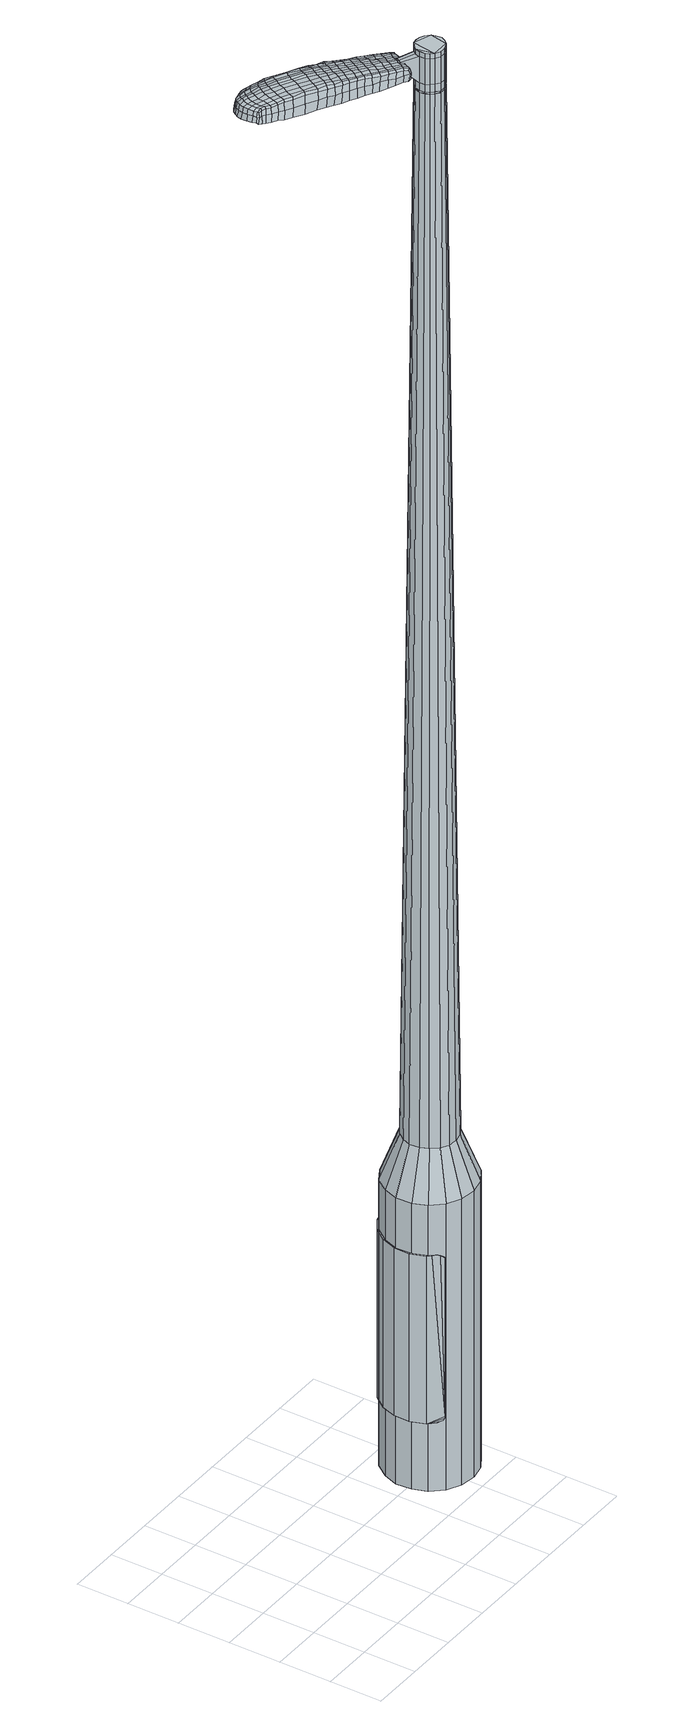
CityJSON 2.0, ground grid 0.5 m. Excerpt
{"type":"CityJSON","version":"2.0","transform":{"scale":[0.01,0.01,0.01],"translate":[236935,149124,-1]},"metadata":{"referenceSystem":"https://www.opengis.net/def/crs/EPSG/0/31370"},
"CityObjects":{
"object1":{"type":"GenericCityObject","attributes":{"cluster":244,"mean_distance_to_centroid":0.238,"new_centroid_x":236937.58,"new_centroid_y":149125.06,"mean_distance_to_camera":9.56,"H1":8.98,"H2":8.52,"Z_final":110.1,"cluster2":-1,"proj_x":236938.88,"proj_y":149122.62,"id_line":38692,"bearing_l":62.02,"distance":2.76,"orientation":"left","G_obj":152.02},"geometry":[{"type":"MultiSurface","lod":"2","boundaries":[[[0,1,2,3]],[[1,4,5,2]],[[4,6,7,5]],[[6,8,9,7]],[[8,10,11,9]],[[10,12,13,11]],[[12,14,15,13]],[[14,16,17,15]],[[16,18,19,17]],[[18,20,21,19]],[[20,22,23,21]],[[22,24,25,23]],[[24,26,27,25]],[[26,28,29,27]],[[28,30,31,29]],[[30,32,33,31]],[[32,34,35,33]],[[34,0,3,35]],[[36,37,38,39]],[[38,40,41,42]],[[41,43,42]],[[42,44,45,46]],[[45,47,46]],[[46,48,49,50]],[[49,51,50]],[[42,46,50,38]],[[50,52,39,38]],[[53,36,39]],[[2,5,7,35]],[[7,9,11,15]],[[11,13,15]],[[15,17,19,23]],[[19,21,23]],[[23,25,27,31]],[[27,29,31]],[[15,23,31,7]],[[31,33,35,7]],[[3,2,35]],[[1,0,54,55]],[[0,34,56,54]],[[34,32,57,56]],[[32,30,58,57]],[[30,28,59,58]],[[28,26,60,59]],[[26,24,61,60]],[[24,22,62,61]],[[22,20,63,62]],[[20,18,64,63]],[[18,16,65,64]],[[16,14,66,65]],[[14,12,67,66]],[[12,10,68,67]],[[10,8,69,68]],[[8,6,70,69]],[[6,4,71,70]],[[4,1,55,71]],[[55,54,72,73]],[[54,56,74,72]],[[56,57,75,74]],[[57,58,76,75]],[[58,59,77,76]],[[59,60,78,77]],[[60,61,79,78]],[[61,62,80,79]],[[62,63,81,80]],[[63,64,82,81]],[[64,65,83,82]],[[65,66,84,83]],[[66,67,85,84]],[[67,68,86,85]],[[68,69,87,86]],[[69,70,88,87]],[[70,71,89,88]],[[71,55,73,89]],[[90,91,92,93]],[[74,94,91,90]],[[95,96,94,74]],[[76,97,96,95]],[[77,98,97,76]],[[99,100,98,77]],[[79,101,100,99]],[[80,102,101,79]],[[103,104,102,80]],[[82,105,104,103]],[[106,107,105,82]],[[84,108,107,106]],[[109,110,108,84]],[[111,112,110,109]],[[113,114,112,111]],[[115,116,114,113]],[[117,118,116,115]],[[93,92,118,117]],[[119,120,121,122]],[[123,119,122,124]],[[125,123,124,126]],[[127,125,126,128]],[[129,127,128,130]],[[131,129,130,132]],[[133,131,132,134]],[[135,133,134,136]],[[137,135,136,138]],[[139,137,138,140]],[[141,139,140,142]],[[143,141,142,144]],[[145,143,144,146]],[[147,145,146,148]],[[149,147,148,150]],[[151,149,150,152]],[[73,72,90,93]],[[72,74,90]],[[75,95,74]],[[75,76,95]],[[78,99,77]],[[78,79,99]],[[81,103,80]],[[81,82,103]],[[83,106,82]],[[83,84,106]],[[85,109,84]],[[85,86,111,109]],[[86,87,113,111]],[[87,88,115,113]],[[88,89,117,115]],[[89,73,93,117]],[[153,154,92,91]],[[154,155,118,92]],[[155,156,116,118]],[[156,157,114,116]],[[157,158,112,114]],[[158,159,110,112]],[[159,108,110]],[[160,107,108]],[[160,105,107]],[[161,104,105]],[[161,102,104]],[[162,100,101]],[[162,98,100]],[[163,96,97]],[[163,94,96]],[[153,91,94]],[[39,52,151,164]],[[154,153,165,152]],[[53,39,164,120]],[[153,94,121,165]],[[36,53,120,119]],[[94,163,122,121]],[[37,36,119,123]],[[163,97,124,122]],[[38,37,123,125]],[[97,98,126,124]],[[40,38,125,127]],[[98,162,128,126]],[[41,40,127,129]],[[162,101,130,128]],[[43,41,129,131]],[[101,102,132,130]],[[42,43,131,133]],[[102,161,134,132]],[[44,42,133,135]],[[161,105,136,134]],[[45,44,135,137]],[[105,160,138,136]],[[47,45,137,139]],[[160,108,140,138]],[[46,47,139,141]],[[108,159,142,140]],[[48,46,141,143]],[[159,158,144,142]],[[49,48,143,145]],[[158,157,146,144]],[[51,49,145,147]],[[157,156,148,146]],[[50,51,147,149]],[[156,155,150,148]],[[52,50,149,151]],[[155,154,152,150]],[[151,152,166,167]],[[152,165,168,166]],[[165,121,169,168]],[[121,120,170,169]],[[120,164,171,170]],[[164,151,167,171]],[[172,173,174,175]],[[176,172,175,177]],[[172,176,178,179]],[[173,172,179,180]],[[181,182,183,184]],[[185,181,184,186]],[[181,185,187,188]],[[182,181,188,189]],[[190,191,192,193]],[[194,190,193,195]],[[190,194,196,197]],[[191,190,197,198]],[[199,200,201,202]],[[203,199,202,204]],[[199,203,205,206]],[[200,199,206,207]],[[208,209,210,211]],[[212,208,211,213]],[[208,212,214,215]],[[209,208,215,216]],[[217,218,219,220]],[[221,217,220,222]],[[217,221,223,224]],[[218,217,224,225]],[[226,227,228,229]],[[218,226,229,219]],[[226,218,225,230]],[[227,226,230,231]],[[232,233,234,235]],[[227,232,235,228]],[[232,227,231,236]],[[233,232,236,237]],[[238,176,177,239]],[[233,238,239,234]],[[238,233,237,240]],[[176,238,240,178]],[[241,242,243,244]],[[245,241,244,246]],[[241,245,247,248]],[[242,241,248,249]],[[250,251,252,253]],[[242,250,253,243]],[[250,242,249,254]],[[251,250,254,255]],[[256,257,258,259]],[[251,256,259,252]],[[256,251,255,260]],[[257,256,260,261]],[[262,263,264,265]],[[257,262,265,258]],[[262,257,261,266]],[[263,262,266,267]],[[268,173,180,269]],[[263,268,269,264]],[[268,263,267,270]],[[173,268,270,174]],[[271,272,273,274]],[[275,271,274,276]],[[271,275,277,278]],[[272,271,278,279]],[[280,281,282,283]],[[272,280,283,273]],[[280,272,279,284]],[[281,280,284,285]],[[286,287,288,289]],[[281,286,289,282]],[[286,281,285,290]],[[287,286,290,291]],[[292,185,186,293]],[[287,292,293,288]],[[292,287,291,294]],[[185,292,294,187]],[[295,296,297,298]],[[299,295,298,300]],[[295,299,301,302]],[[296,295,302,303]],[[304,305,306,307]],[[296,304,307,297]],[[304,296,303,308]],[[305,304,308,309]],[[310,311,312,313]],[[305,310,313,306]],[[310,305,309,314]],[[311,310,314,315]],[[316,317,318,319]],[[311,316,319,312]],[[316,311,315,320]],[[317,316,320,321]],[[322,182,189,323]],[[317,322,323,318]],[[322,317,321,324]],[[182,322,324,183]],[[325,211,210,326]],[[327,325,326,328]],[[325,327,329,330]],[[211,325,330,213]],[[331,327,328,332]],[[333,331,332,334]],[[331,333,335,336]],[[327,331,336,329]],[[337,333,334,338]],[[339,337,338,340]],[[337,339,341,342]],[[333,337,342,335]],[[343,339,340,344]],[[345,343,344,346]],[[343,345,347,348]],[[339,343,348,341]],[[349,345,346,350]],[[200,349,350,201]],[[349,200,207,351]],[[345,349,351,347]],[[352,353,198,197]],[[354,352,197,196]],[[352,354,355,356]],[[353,352,356,357]],[[358,359,357,356]],[[360,358,356,355]],[[358,360,361,362]],[[359,358,362,363]],[[364,365,363,362]],[[366,364,362,361]],[[364,366,367,368]],[[365,364,368,369]],[[370,371,369,368]],[[372,370,368,367]],[[370,372,205,203]],[[371,370,203,204]],[[373,374,375,376]],[[275,373,376,277]],[[373,275,276,377]],[[374,373,377,378]],[[379,194,195,380]],[[374,379,380,375]],[[379,374,378,381]],[[194,379,381,196]],[[382,383,384,385]],[[221,382,385,223]],[[382,221,222,386]],[[383,382,386,387]],[[388,389,390,391]],[[383,388,391,384]],[[388,383,387,392]],[[389,388,392,393]],[[394,191,198,395]],[[389,394,395,390]],[[394,389,393,396]],[[191,394,396,192]],[[397,398,399,400]],[[179,397,400,180]],[[397,179,178,401]],[[398,397,401,402]],[[403,404,405,406]],[[398,403,406,399]],[[403,398,402,407]],[[404,403,407,408]],[[409,202,201,410]],[[404,409,410,405]],[[409,404,408,411]],[[202,409,411,204]],[[412,413,414,415]],[[184,412,415,186]],[[412,184,183,416]],[[413,412,416,417]],[[418,206,205,419]],[[413,418,419,414]],[[418,413,417,420]],[[206,418,420,207]],[[421,422,423,424]],[[299,421,424,301]],[[421,299,300,425]],[[422,421,425,426]],[[427,212,213,428]],[[422,427,428,423]],[[427,422,426,429]],[[212,427,429,214]],[[430,431,432,433]],[[245,430,433,247]],[[430,245,246,434]],[[431,430,434,435]],[[436,437,438,439]],[[431,436,439,432]],[[436,431,435,440]],[[437,436,440,441]],[[442,209,216,443]],[[437,442,443,438]],[[442,437,441,444]],[[209,442,444,210]],[[445,446,435,434]],[[244,445,434,246]],[[445,244,243,447]],[[446,445,447,448]],[[449,450,441,440]],[[446,449,440,435]],[[449,446,448,451]],[[450,449,451,452]],[[453,326,210,444]],[[450,453,444,441]],[[453,450,452,454]],[[326,453,454,328]],[[455,456,457,458]],[[302,455,458,303]],[[455,302,301,424]],[[456,455,424,423]],[[459,330,329,460]],[[456,459,460,457]],[[459,456,423,428]],[[330,459,428,213]],[[461,462,448,447]],[[253,461,447,243]],[[461,253,252,463]],[[462,461,463,464]],[[465,466,452,451]],[[462,465,451,448]],[[465,462,464,467]],[[466,465,467,468]],[[469,332,328,454]],[[466,469,454,452]],[[469,466,468,470]],[[332,469,470,334]],[[471,472,473,474]],[[308,471,474,309]],[[471,308,303,458]],[[472,471,458,457]],[[475,336,335,476]],[[472,475,476,473]],[[475,472,457,460]],[[336,475,460,329]],[[477,478,464,463]],[[259,477,463,252]],[[477,259,258,479]],[[478,477,479,480]],[[481,482,468,467]],[[478,481,467,464]],[[481,478,480,483]],[[482,481,483,484]],[[485,338,334,470]],[[482,485,470,468]],[[485,482,484,486]],[[338,485,486,340]],[[487,488,489,490]],[[314,487,490,315]],[[487,314,309,474]],[[488,487,474,473]],[[491,342,341,492]],[[488,491,492,489]],[[491,488,473,476]],[[342,491,476,335]],[[493,494,480,479]],[[265,493,479,258]],[[493,265,264,495]],[[494,493,495,496]],[[497,498,484,483]],[[494,497,483,480]],[[497,494,496,499]],[[498,497,499,500]],[[501,344,340,486]],[[498,501,486,484]],[[501,498,500,502]],[[344,501,502,346]],[[503,504,505,506]],[[320,503,506,321]],[[503,320,315,490]],[[504,503,490,489]],[[507,348,347,508]],[[504,507,508,505]],[[507,504,489,492]],[[348,507,492,341]],[[509,510,496,495]],[[269,509,495,264]],[[509,269,180,400]],[[510,509,400,399]],[[511,512,500,499]],[[510,511,499,496]],[[511,510,399,406]],[[512,511,406,405]],[[513,350,346,502]],[[512,513,502,500]],[[513,512,405,410]],[[350,513,410,201]],[[514,515,417,416]],[[324,514,416,183]],[[514,324,321,506]],[[515,514,506,505]],[[516,351,207,420]],[[515,516,420,417]],[[516,515,505,508]],[[351,516,508,347]],[[517,518,378,377]],[[274,517,377,276]],[[517,274,273,519]],[[518,517,519,520]],[[521,354,196,381]],[[518,521,381,378]],[[521,518,520,522]],[[354,521,522,355]],[[523,524,525,526]],[[224,523,526,225]],[[523,224,223,385]],[[524,523,385,384]],[[527,528,529,530]],[[524,527,530,525]],[[527,524,384,391]],[[528,527,391,390]],[[531,353,357,532]],[[528,531,532,529]],[[531,528,390,395]],[[353,531,395,198]],[[533,534,520,519]],[[283,533,519,273]],[[533,283,282,535]],[[534,533,535,536]],[[537,360,355,522]],[[534,537,522,520]],[[537,534,536,538]],[[360,537,538,361]],[[539,540,541,542]],[[230,539,542,231]],[[539,230,225,526]],[[540,539,526,525]],[[543,544,545,546]],[[540,543,546,541]],[[543,540,525,530]],[[544,543,530,529]],[[547,359,363,548]],[[544,547,548,545]],[[547,544,529,532]],[[359,547,532,357]],[[549,550,536,535]],[[289,549,535,282]],[[549,289,288,551]],[[550,549,551,552]],[[553,366,361,538]],[[550,553,538,536]],[[553,550,552,554]],[[366,553,554,367]],[[555,556,557,558]],[[236,555,558,237]],[[555,236,231,542]],[[556,555,542,541]],[[559,560,561,562]],[[556,559,562,557]],[[559,556,541,546]],[[560,559,546,545]],[[563,365,369,564]],[[560,563,564,561]],[[563,560,545,548]],[[365,563,548,363]],[[565,566,552,551]],[[293,565,551,288]],[[565,293,186,415]],[[566,565,415,414]],[[567,372,367,554]],[[566,567,554,552]],[[567,566,414,419]],[[372,567,419,205]],[[568,569,402,401]],[[240,568,401,178]],[[568,240,237,558]],[[569,568,558,557]],[[570,571,408,407]],[[569,570,407,402]],[[570,569,557,562]],[[571,570,562,561]],[[572,371,204,411]],[[571,572,411,408]],[[572,571,561,564]],[[371,572,564,369]],[[573,574,575,576]],[[576,575,577,578]],[[579,577,575,580]],[[580,575,574,581]],[[582,583,584,585]],[[585,584,586,587]],[[588,586,584,589]],[[589,584,583,590]],[[591,592,593,594]],[[594,593,595,596]],[[597,595,593,598]],[[598,593,592,599]],[[600,601,602,603]],[[603,602,604,605]],[[606,604,602,607]],[[607,602,601,608]],[[609,610,611,612]],[[612,611,613,614]],[[615,613,611,616]],[[616,611,610,617]],[[618,619,620,621]],[[621,620,622,623]],[[624,622,620,625]],[[625,620,619,626]],[[627,628,629,630]],[[630,629,619,618]],[[626,619,629,631]],[[631,629,628,632]],[[633,634,635,636]],[[636,635,628,627]],[[632,628,635,637]],[[637,635,634,638]],[[578,577,639,640]],[[640,639,634,633]],[[638,634,639,641]],[[641,639,577,579]],[[642,643,644,645]],[[645,644,646,647]],[[648,646,644,649]],[[649,644,643,650]],[[651,652,653,654]],[[654,653,643,642]],[[650,643,653,655]],[[655,653,652,656]],[[657,658,659,660]],[[660,659,652,651]],[[656,652,659,661]],[[661,659,658,662]],[[663,664,665,666]],[[666,665,658,657]],[[662,658,665,667]],[[667,665,664,668]],[[581,574,669,670]],[[670,669,664,663]],[[668,664,669,671]],[[671,669,574,573]],[[672,673,674,675]],[[675,674,676,677]],[[678,676,674,679]],[[679,674,673,680]],[[681,682,683,684]],[[684,683,673,672]],[[680,673,683,685]],[[685,683,682,686]],[[687,688,689,690]],[[690,689,682,681]],[[686,682,689,691]],[[691,689,688,692]],[[587,586,693,694]],[[694,693,688,687]],[[692,688,693,695]],[[695,693,586,588]],[[696,697,698,699]],[[699,698,700,701]],[[702,700,698,703]],[[703,698,697,704]],[[705,706,707,708]],[[708,707,697,696]],[[704,697,707,709]],[[709,707,706,710]],[[711,712,713,714]],[[714,713,706,705]],[[710,706,713,715]],[[715,713,712,716]],[[717,718,719,720]],[[720,719,712,711]],[[716,712,719,721]],[[721,719,718,722]],[[590,583,723,724]],[[724,723,718,717]],[[722,718,723,725]],[[725,723,583,582]],[[609,612,726,727]],[[727,726,728,729]],[[730,728,726,170]],[[170,726,612,614]],[[729,728,731,732]],[[732,731,733,734]],[[735,733,731,736]],[[736,731,728,730]],[[734,733,737,738]],[[738,737,739,740]],[[741,739,737,742]],[[742,737,733,735]],[[740,739,743,744]],[[744,743,745,746]],[[747,745,743,748]],[[748,743,739,741]],[[746,745,749,750]],[[750,749,601,600]],[[608,601,749,751]],[[751,749,745,747]],[[599,752,753,598]],[[598,753,754,597]],[[755,754,753,756]],[[756,753,752,757]],[[757,758,759,756]],[[756,759,760,755]],[[761,760,759,762]],[[762,759,758,763]],[[763,764,765,762]],[[762,765,766,761]],[[767,766,765,768]],[[768,765,764,769]],[[769,770,771,768]],[[768,771,772,767]],[[606,772,771,604]],[[604,771,770,605]],[[773,774,775,776]],[[776,775,676,678]],[[677,676,775,777]],[[777,775,774,778]],[[596,595,779,780]],[[780,779,774,773]],[[778,774,779,781]],[[781,779,595,597]],[[782,783,784,785]],[[785,784,622,624]],[[623,622,784,786]],[[786,784,783,787]],[[788,789,790,791]],[[791,790,783,782]],[[787,783,790,792]],[[792,790,789,793]],[[599,592,794,795]],[[795,794,789,788]],[[793,789,794,796]],[[796,794,592,591]],[[797,798,799,800]],[[800,799,580,581]],[[579,580,799,801]],[[801,799,798,802]],[[803,804,805,806]],[[806,805,798,797]],[[802,798,805,807]],[[807,805,804,808]],[[600,603,809,810]],[[810,809,804,803]],[[808,804,809,811]],[[811,809,603,605]],[[812,813,814,815]],[[815,814,585,587]],[[582,585,814,816]],[[816,814,813,817]],[[606,607,818,819]],[[819,818,813,812]],[[817,813,818,820]],[[820,818,607,608]],[[821,822,700,823]],[[823,700,702]],[[701,700,822,824]],[[614,613,825,826]],[[826,825,822,821]],[[824,822,825,827]],[[827,825,613,615]],[[828,829,830,831]],[[831,830,646,648]],[[647,646,830,832]],[[832,830,829,833]],[[834,835,836,837]],[[837,836,829,828]],[[833,829,836,838]],[[838,836,835,839]],[[617,610,840,841]],[[841,840,835,834]],[[839,835,840,842]],[[842,840,610,609]],[[833,843,844,832]],[[832,844,645,647]],[[642,645,844,845]],[[845,844,843,846]],[[839,847,848,838]],[[838,848,843,833]],[[846,843,848,849]],[[849,848,847,850]],[[609,727,851,842]],[[842,851,847,839]],[[850,847,851,852]],[[852,851,727,729]],[[853,854,855,856]],[[856,855,703,704]],[[702,703,855,823]],[[823,855,854,821]],[[730,170,857,858]],[[858,857,854,853]],[[821,854,857,826]],[[826,857,170,614]],[[846,859,860,845]],[[845,860,654,642]],[[651,654,860,861]],[[861,860,859,862]],[[850,863,864,849]],[[849,864,859,846]],[[862,859,864,865]],[[865,864,863,866]],[[729,732,867,852]],[[852,867,863,850]],[[866,863,867,868]],[[868,867,732,734]],[[869,870,871,872]],[[872,871,709,710]],[[704,709,871,856]],[[856,871,870,853]],[[735,736,873,874]],[[874,873,870,869]],[[853,870,873,858]],[[858,873,736,730]],[[862,875,876,861]],[[861,876,660,651]],[[657,660,876,877]],[[877,876,875,878]],[[866,879,880,865]],[[865,880,875,862]],[[878,875,880,881]],[[881,880,879,882]],[[734,738,883,868]],[[868,883,879,866]],[[882,879,883,884]],[[884,883,738,740]],[[885,886,887,888]],[[888,887,715,716]],[[710,715,887,872]],[[872,887,886,869]],[[741,742,889,890]],[[890,889,886,885]],[[869,886,889,874]],[[874,889,742,735]],[[878,891,877]],[[877,891,666,657]],[[663,666,891,892]],[[892,891,893]],[[882,894,895,881]],[[881,895,891,878]],[[893,891,895,896]],[[896,895,894,897]],[[740,744,898,884]],[[884,898,894,882]],[[897,894,898,899]],[[899,898,744,746]],[[900,901,902,903]],[[903,902,721,722]],[[716,721,902,888]],[[888,902,901,885]],[[747,748,904,905]],[[905,904,901,900]],[[885,901,904,890]],[[890,904,748,741]],[[893,906,907,892]],[[892,907,670,663]],[[581,670,907,800]],[[800,907,906,797]],[[897,908,909,896]],[[896,909,906,893]],[[797,906,909,806]],[[806,909,908,803]],[[746,750,910,899]],[[899,910,908,897]],[[803,908,910,810]],[[810,910,750,600]],[[817,911,912,816]],[[816,912,725,582]],[[722,725,912,903]],[[903,912,911,900]],[[608,751,913,820]],[[820,913,911,817]],[[900,911,913,905]],[[905,913,751,747]],[[778,914,915,777]],[[777,915,675,677]],[[672,675,915,916]],[[916,915,914,917]],[[597,754,918,781]],[[781,918,914,778]],[[917,914,918,919]],[[919,918,754,755]],[[920,921,922,923]],[[923,922,625,626]],[[624,625,922,785]],[[785,922,921,782]],[[924,925,926,927]],[[927,926,921,920]],[[782,921,926,791]],[[791,926,925,788]],[[757,752,928,929]],[[929,928,925,924]],[[788,925,928,795]],[[795,928,752,599]],[[917,930,931,916]],[[916,931,684,672]],[[681,684,931,932]],[[932,931,930,933]],[[755,760,934,919]],[[919,934,930,917]],[[933,930,934,935]],[[935,934,760,761]],[[936,937,938,939]],[[939,938,631,632]],[[626,631,938,923]],[[923,938,937,920]],[[940,941,942,943]],[[943,942,937,936]],[[920,937,942,927]],[[927,942,941,924]],[[763,758,944,945]],[[945,944,941,940]],[[924,941,944,929]],[[929,944,758,757]],[[933,946,947,932]],[[932,947,690,681]],[[687,690,947,948]],[[948,947,946,949]],[[761,766,950,935]],[[935,950,946,933]],[[949,946,950,951]],[[951,950,766,767]],[[952,953,954,955]],[[955,954,637,638]],[[632,637,954,939]],[[939,954,953,936]],[[956,957,958,959]],[[959,958,953,952]],[[936,953,958,943]],[[943,958,957,940]],[[769,764,960,961]],[[961,960,957,956]],[[940,957,960,945]],[[945,960,764,763]],[[949,962,963,948]],[[948,963,694,687]],[[587,694,963,815]],[[815,963,962,812]],[[767,772,964,951]],[[951,964,962,949]],[[812,962,964,819]],[[819,964,772,606]],[[802,965,966,801]],[[801,966,641,579]],[[638,641,966,955]],[[955,966,965,952]],[[808,967,968,807]],[[807,968,965,802]],[[952,965,968,959]],[[959,968,967,956]],[[605,770,969,811]],[[811,969,967,808]],[[956,967,969,961]],[[961,969,770,769]],[[573,576,175,174]],[[576,578,177,175]],[[588,589,188,187]],[[589,590,189,188]],[[591,594,193,192]],[[594,596,195,193]],[[615,616,215,214]],[[616,617,216,215]],[[618,621,220,219]],[[621,623,222,220]],[[627,630,229,228]],[[630,618,219,229]],[[633,636,235,234]],[[636,627,228,235]],[[578,640,239,177]],[[640,633,234,239]],[[648,649,248,247]],[[649,650,249,248]],[[650,655,254,249]],[[655,656,255,254]],[[656,661,260,255]],[[661,662,261,260]],[[662,667,266,261]],[[667,668,267,266]],[[668,671,270,267]],[[671,573,174,270]],[[678,679,278,277]],[[679,680,279,278]],[[680,685,284,279]],[[685,686,285,284]],[[686,691,290,285]],[[691,692,291,290]],[[692,695,294,291]],[[695,588,187,294]],[[696,699,298,297]],[[699,701,300,298]],[[705,708,307,306]],[[708,696,297,307]],[[711,714,313,312]],[[714,705,306,313]],[[717,720,319,318]],[[720,711,312,319]],[[590,724,323,189]],[[724,717,318,323]],[[773,776,376,375]],[[776,678,277,376]],[[596,780,380,195]],[[780,773,375,380]],[[623,786,386,222]],[[786,787,387,386]],[[787,792,392,387]],[[792,793,393,392]],[[793,796,396,393]],[[796,591,192,396]],[[701,425,300]],[[701,824,426,425]],[[824,827,429,426]],[[827,615,214,429]],[[828,831,433,432]],[[831,648,247,433]],[[834,837,439,438]],[[837,828,432,439]],[[617,841,443,216]],[[841,834,438,443]],[[970,971,972,973]],[[974,975,973,972]],[[976,977,978,979]],[[980,981,982,983]],[[971,984,985,972]],[[986,974,972,985]],[[987,976,979,988]],[[989,990,981,980]],[[984,991,992,985]],[[992,993,986,985]],[[994,987,988,995]],[[996,990,989,997]],[[991,998,999,992]],[[999,1000,993,992]],[[1001,994,995,1002]],[[1003,996,997,1004]],[[1005,1006,1007,1008]],[[1009,1010,1006,1005]],[[1009,1011,1012,1010]],[[1011,1013,1014,1012]],[[1015,1016,1017,1018]],[[1019,1020,1016,1015]],[[1021,1022,1020,1019]],[[1023,1024,1022,1021]],[[1018,1007,1006,1015]],[[1015,1006,1010,1019]],[[1010,1012,1021,1019]],[[1012,1014,1023,1021]],[[979,978,975,974]],[[988,979,974,986]],[[993,995,988,986]],[[1000,1002,995,993]],[[980,983,977,976]],[[989,980,976,987]],[[997,989,987,994]],[[1004,997,994,1001]],[[981,1005,1008,982]],[[990,1009,1005,981]],[[1011,1009,990,996]],[[1013,1011,996,1003]],[[1025,1026,1027,1028]],[[1027,1029,1030,1031]],[[1027,1031,1032,1033]],[[1027,1033,1028]],[[1034,1025,1028,1035]],[[1036,1035,1028,1037]],[[1038,1037,1028]],[[1039,1027,1026,1040]],[[1041,1039,1040,1042]],[[1043,1041,1042,1044]],[[1045,1043,1044,1046]],[[1047,1045,1046,1048]],[[1048,1049,1050,1051]],[[1048,1051,1052,1053]],[[1048,1053,1054,1055]],[[1054,1056,1057,1058]],[[1054,1058,1059,1060]],[[1054,1060,1055]],[[1048,1055,1047]],[[1061,1062,1026,1025]],[[1063,1064,1029,1027]],[[1065,1066,1038,1028]],[[1062,1067,1040,1026]],[[1068,1063,1027,1039]],[[1067,1069,1042,1040]],[[1070,1068,1039,1041]],[[1069,1071,1044,1042]],[[1072,1070,1041,1043]],[[1071,1073,1046,1044]],[[1074,1072,1043,1045]],[[1073,1075,1048,1046]],[[1076,1074,1045,1047]],[[1075,1077,1049,1048]],[[1078,1079,1056,1054]],[[1080,1076,1047,1055]],[[1050,1049,1077,1081]],[[1051,1050,1081,1082]],[[1052,1051,1082,1083]],[[1053,1052,1083,1084]],[[1054,1053,1084,1078]],[[1085,1061,1025,1034]],[[1086,1085,1034,1035]],[[1087,1086,1035,1036]],[[1088,1087,1036,1037]],[[1066,1088,1037,1038]],[[1030,1029,1064,1089]],[[1057,1056,1079,1090]],[[1031,1030,1089,1091]],[[1032,1031,1091,1092]],[[1033,1032,1092,1093]],[[1028,1033,1093,1065]],[[1058,1057,1090,1094]],[[1059,1058,1094,1095]],[[1060,1059,1095,1096]],[[1055,1060,1096,1080]]]}]}
},
"vertices":[
[219,125,384],[228,137,384],[228,137,96],[219,125,96],[240,144,384],[240,144,96],[255,147,384],[255,147,96],[269,145,384],[269,145,96],[282,139,384],[282,139,96],[292,128,384],[292,128,96],[298,114,384],[298,114,96],[298,99,384],[298,99,96],[294,85,384],[294,85,96],[285,74,384],[285,74,96],[272,66,384],[272,66,96],[258,63,384],[258,63,96],[243,65,384],[243,65,96],[230,72,384],[230,72,96],[220,83,384],[220,83,96],[215,96,384],[215,96,96],[214,111,384],[214,111,96],[243,102,1524],[245,98,1524],[248,95,1524],[244,112,1524],[252,92,1524],[257,92,1524],[265,95,1524],[261,93,1524],[268,99,1524],[270,103,1524],[268,112,1524],[269,108,1524],[264,116,1524],[260,118,1524],[251,118,1524],[256,119,1524],[247,115,1524],[243,107,1524],[234,117,429],[239,124,429],[231,109,429],[232,100,429],[235,92,429],[241,85,429],[248,81,429],[257,80,429],[266,82,429],[273,86,429],[278,93,429],[281,102,429],[281,110,429],[278,119,429],[272,125,429],[264,129,429],[255,130,429],[247,129,429],[244,112,1483],[247,115,1483],[243,107,1483],[243,102,1483],[245,98,1483],[248,95,1483],[252,92,1483],[257,92,1483],[261,93,1483],[265,95,1483],[268,99,1483],[270,103,1483],[269,108,1483],[268,112,1483],[264,116,1483],[260,118,1483],[256,119,1483],[251,118,1483],[245,111,1483],[245,111,1485],[248,115,1485],[248,115,1483],[243,107,1485],[244,103,1483],[244,103,1485],[245,98,1485],[248,95,1485],[252,93,1483],[252,93,1485],[257,92,1485],[261,93,1485],[265,96,1483],[265,96,1485],[268,99,1485],[269,103,1483],[269,103,1485],[269,108,1485],[267,112,1483],[267,112,1485],[264,115,1483],[264,115,1485],[260,117,1483],[260,117,1485],[256,118,1483],[256,118,1485],[251,117,1483],[251,117,1485],[243,102,1519],[243,107,1519],[243,107,1493],[243,102,1493],[245,98,1519],[245,98,1493],[248,95,1519],[248,95,1493],[252,92,1519],[252,92,1493],[257,92,1519],[257,92,1493],[261,93,1519],[261,93,1493],[265,95,1519],[265,95,1493],[268,99,1519],[268,99,1493],[270,103,1519],[270,103,1493],[269,108,1519],[269,108,1493],[268,112,1519],[268,112,1493],[264,116,1519],[264,116,1493],[260,118,1519],[260,118,1493],[256,119,1519],[256,119,1493],[251,118,1519],[251,118,1493],[247,115,1519],[247,115,1493],[244,112,1485],[247,115,1485],[251,118,1485],[256,119,1485],[260,118,1485],[264,116,1485],[268,112,1485],[270,103,1485],[265,95,1485],[252,92,1485],[243,102,1485],[244,112,1519],[244,112,1493],[229,123,1513],[229,123,1518],[228,120,1513],[226,117,1513],[226,117,1518],[228,120,1518],[172,172,1519],[178,169,1518],[177,171,1509],[171,174,1510],[164,177,1519],[164,179,1510],[164,175,1526],[172,170,1525],[178,167,1525],[153,138,1519],[160,135,1518],[161,136,1525],[155,139,1525],[146,142,1519],[147,143,1526],[144,142,1510],[151,138,1510],[158,135,1509],[97,188,1519],[99,192,1519],[98,192,1513],[96,189,1513],[96,184,1519],[95,185,1513],[97,184,1524],[98,188,1524],[100,191,1524],[162,154,1530],[169,150,1529],[170,153,1529],[164,157,1530],[154,158,1531],[156,161,1531],[152,154,1530],[160,150,1530],[167,147,1529],[234,116,1512],[235,118,1512],[234,119,1517],[233,117,1517],[232,113,1512],[231,114,1517],[231,113,1506],[233,116,1506],[234,119,1506],[119,199,1519],[122,198,1519],[122,199,1512],[118,200,1512],[116,199,1518],[116,201,1512],[116,198,1522],[118,198,1523],[121,196,1524],[126,196,1519],[131,194,1519],[131,195,1512],[126,198,1512],[126,195,1524],[131,192,1525],[137,191,1519],[144,188,1519],[143,190,1511],[136,193,1511],[137,190,1526],[144,186,1526],[154,182,1519],[153,184,1510],[154,180,1526],[235,134,1513],[228,138,1513],[228,137,1518],[235,133,1517],[239,131,1512],[238,131,1516],[239,132,1506],[234,135,1507],[228,139,1507],[222,142,1514],[215,146,1515],[216,144,1520],[222,140,1519],[222,143,1507],[215,147,1507],[209,150,1515],[203,154,1516],[203,152,1522],[209,148,1521],[209,151,1508],[202,155,1508],[196,157,1517],[190,161,1517],[190,159,1524],[196,156,1523],[196,159,1508],[190,163,1509],[184,165,1518],[184,163,1524],[183,167,1509],[101,168,1519],[104,166,1519],[105,167,1524],[102,169,1523],[99,169,1518],[100,170,1522],[98,169,1512],[100,167,1512],[102,165,1512],[108,163,1519],[113,160,1519],[114,161,1525],[109,164,1524],[106,162,1512],[111,159,1512],[118,157,1519],[125,153,1519],[126,154,1526],[119,158,1526],[116,156,1511],[123,152,1511],[135,148,1519],[137,149,1526],[133,147,1510],[220,107,1513],[213,110,1513],[212,110,1507],[219,107,1507],[226,105,1512],[224,105,1506],[225,106,1516],[221,108,1517],[215,111,1518],[207,114,1514],[200,117,1515],[198,116,1507],[205,113,1507],[208,114,1519],[201,117,1520],[193,120,1515],[186,123,1516],[185,122,1508],[191,119,1508],[194,121,1521],[188,124,1522],[179,126,1517],[173,129,1517],[171,128,1509],[178,125,1508],[181,127,1523],[174,130,1524],[166,132,1518],[164,131,1509],[168,133,1524],[228,119,1519],[229,121,1519],[221,123,1520],[222,125,1520],[220,120,1520],[226,117,1519],[215,126,1522],[216,128,1522],[208,129,1523],[209,132,1523],[207,127,1523],[213,123,1521],[201,133,1524],[203,135,1524],[195,136,1525],[196,139,1525],[193,134,1525],[200,130,1524],[188,140,1526],[190,142,1526],[182,143,1527],[183,146,1527],[180,140,1527],[187,137,1526],[175,147,1528],[177,150,1528],[174,144,1528],[101,186,1527],[103,189,1527],[100,182,1526],[104,180,1527],[105,184,1528],[107,187,1528],[110,181,1529],[112,184,1529],[109,177,1528],[115,174,1530],[117,178,1530],[119,181,1530],[123,174,1531],[125,177,1531],[122,170,1530],[130,166,1531],[131,170,1531],[133,173,1531],[143,164,1531],[144,167,1531],[141,160,1531],[98,171,1518],[97,174,1519],[96,174,1513],[97,171,1513],[99,171,1523],[98,174,1523],[96,179,1519],[95,179,1513],[97,179,1524],[114,200,1518],[111,199,1518],[112,198,1523],[115,198,1523],[114,201,1513],[111,200,1513],[108,198,1519],[104,197,1519],[105,196,1524],[109,197,1523],[107,199,1513],[103,197,1513],[101,194,1519],[102,194,1524],[100,195,1513],[171,169,1528],[170,167,1528],[176,164,1528],[177,165,1527],[164,173,1528],[162,172,1529],[169,165,1529],[167,162,1530],[173,159,1529],[175,161,1528],[161,169,1529],[159,167,1530],[165,159,1530],[172,156,1529],[157,164,1531],[156,141,1528],[157,143,1529],[149,147,1529],[148,144,1528],[162,137,1527],[163,140,1528],[159,146,1529],[150,150,1530],[165,143,1528],[228,105,1512],[229,107,1512],[228,108,1517],[227,106,1517],[227,105,1506],[228,107,1506],[230,110,1512],[229,111,1517],[229,110,1506],[241,129,1512],[240,127,1512],[239,128,1506],[240,130,1506],[239,129,1517],[238,128,1517],[239,125,1512],[237,123,1512],[237,124,1506],[238,126,1506],[237,126,1517],[236,123,1517],[236,121,1512],[235,121,1506],[235,121,1517],[234,131,1519],[234,130,1519],[228,135,1520],[227,134,1520],[233,128,1519],[231,126,1519],[226,132,1520],[225,129,1520],[230,124,1519],[224,127,1520],[222,109,1519],[223,111,1519],[216,114,1520],[215,112,1520],[225,113,1519],[218,117,1520],[222,139,1521],[221,138,1521],[215,143,1522],[214,141,1522],[220,136,1521],[218,133,1521],[213,139,1522],[212,137,1523],[217,131,1522],[211,134,1523],[209,115,1521],[210,117,1521],[203,120,1522],[202,119,1522],[211,120,1521],[205,123,1522],[209,147,1523],[208,145,1523],[202,150,1524],[202,149,1524],[207,143,1523],[205,140,1524],[200,147,1525],[199,144,1525],[204,138,1524],[198,142,1525],[195,122,1523],[196,124,1523],[190,127,1524],[189,125,1524],[198,127,1524],[191,130,1525],[196,154,1525],[195,153,1525],[190,158,1526],[189,156,1526],[194,150,1526],[193,148,1526],[188,154,1527],[186,151,1527],[191,145,1526],[185,149,1527],[182,128,1525],[183,130,1525],[176,133,1526],[175,131,1526],[185,133,1526],[178,137,1527],[184,162,1527],[183,160,1527],[181,158,1527],[180,155,1528],[178,152,1528],[169,134,1527],[170,136,1527],[172,140,1528],[102,170,1525],[101,173,1525],[105,168,1526],[104,171,1526],[100,177,1526],[103,175,1527],[117,197,1525],[114,197,1525],[118,195,1526],[120,196,1525],[111,196,1525],[108,194,1526],[112,193,1527],[115,194,1526],[105,192,1526],[109,190,1527],[109,165,1526],[109,168,1527],[114,162,1527],[114,165,1528],[109,172,1528],[114,169,1529],[125,194,1526],[123,193,1527],[128,190,1528],[130,191,1527],[120,192,1527],[117,190,1528],[123,187,1529],[126,189,1528],[114,187,1528],[121,184,1530],[120,159,1528],[120,162,1529],[127,155,1528],[127,158,1529],[121,166,1529],[128,162,1530],[136,189,1528],[134,187,1528],[141,184,1529],[143,185,1528],[132,186,1529],[129,183,1530],[137,179,1530],[139,182,1530],[127,180,1530],[135,176,1531],[137,150,1529],[138,152,1529],[139,156,1530],[153,179,1528],[152,178,1529],[150,176,1530],[148,173,1530],[146,170,1531],[176,169,1509],[177,167,1518],[171,171,1518],[170,173,1509],[163,175,1519],[163,177,1510],[163,173,1525],[171,169,1525],[177,165,1525],[162,138,1525],[161,137,1518],[154,140,1518],[156,141,1525],[146,144,1519],[148,145,1525],[145,143,1510],[152,139,1509],[159,136,1509],[100,191,1513],[100,190,1519],[99,187,1519],[98,188,1513],[98,184,1519],[97,184,1513],[99,183,1524],[100,187,1524],[102,190,1524],[170,153,1528],[168,150,1528],[162,154,1529],[163,157,1529],[154,158,1529],[155,161,1529],[152,155,1529],[160,151,1529],[167,147,1528],[232,120,1516],[233,119,1512],[232,117,1512],[231,117,1516],[230,114,1512],[229,115,1516],[229,114,1506],[231,117,1506],[232,120,1506],[121,198,1512],[121,196,1519],[118,197,1518],[118,199,1512],[116,197,1518],[116,199,1512],[116,196,1522],[118,196,1523],[121,195,1523],[130,194,1512],[131,192,1519],[125,194,1519],[125,196,1512],[125,193,1524],[131,190,1525],[142,188,1511],[143,186,1519],[136,189,1519],[136,191,1511],[136,188,1525],[143,184,1526],[153,180,1519],[152,182,1510],[153,179,1526],[227,135,1518],[227,136,1513],[234,132,1513],[234,131,1517],[238,130,1512],[237,129,1515],[237,131,1506],[233,134,1506],[227,138,1507],[214,143,1520],[214,144,1514],[221,140,1514],[221,139,1519],[220,142,1507],[214,146,1507],[202,150,1522],[202,152,1516],[208,148,1515],[208,147,1521],[208,150,1508],[201,154,1508],[189,158,1523],[189,160,1517],[195,156,1516],[195,154,1522],[195,158,1508],[189,162,1508],[183,163,1517],[183,162,1524],[182,165,1509],[106,168,1523],[105,167,1519],[102,169,1518],[103,170,1523],[101,171,1518],[102,171,1522],[100,170,1512],[101,168,1512],[104,167,1512],[115,162,1525],[114,162,1519],[109,165,1519],[110,166,1524],[107,164,1512],[112,161,1512],[127,156,1526],[126,155,1519],[119,159,1519],[120,159,1525],[117,158,1511],[124,154,1511],[136,149,1519],[137,150,1526],[134,149,1510],[213,112,1507],[214,112,1513],[221,109,1513],[220,109,1506],[226,107,1512],[225,107,1506],[225,108,1515],[222,110,1517],[215,113,1518],[199,118,1507],[201,119,1514],[207,115,1514],[206,115,1507],[209,116,1519],[202,119,1520],[185,124,1508],[187,125,1516],[194,122,1515],[192,121,1508],[195,122,1521],[188,126,1522],[172,130,1508],[174,131,1517],[180,128,1516],[179,127,1508],[182,129,1522],[175,132,1523],[167,134,1517],[165,133,1509],[168,135,1524],[227,120,1518],[228,122,1518],[221,123,1519],[222,125,1519],[219,120,1519],[214,126,1520],[215,129,1520],[207,130,1521],[209,132,1521],[206,127,1521],[213,124,1520],[201,133,1523],[202,136,1523],[194,137,1524],[196,139,1524],[193,134,1524],[199,131,1523],[188,140,1525],[189,143,1525],[181,144,1526],[183,146,1526],[180,141,1526],[186,137,1525],[175,147,1527],[176,150,1527],[173,144,1527],[104,189,1526],[102,186,1526],[101,182,1525],[105,180,1526],[106,184,1526],[107,187,1526],[113,184,1528],[111,181,1528],[110,177,1527],[116,174,1528],[117,177,1529],[119,180,1529],[125,177,1530],[124,174,1530],[122,171,1529],[130,166,1530],[132,170,1530],[133,173,1530],[144,167,1530],[143,164,1530],[141,161,1530],[98,174,1513],[99,174,1518],[100,172,1518],[99,171,1512],[101,172,1523],[100,174,1523],[98,179,1519],[97,179,1513],[100,179,1523],[113,196,1523],[112,197,1518],[114,198,1518],[115,196,1523],[114,199,1512],[112,198,1512],[106,194,1523],[105,195,1519],[109,196,1519],[110,195,1523],[108,197,1513],[105,196,1513],[103,193,1519],[104,192,1524],[102,193,1513],[176,163,1527],[170,167,1527],[170,168,1527],[176,164,1526],[163,172,1527],[162,171,1528],[173,159,1528],[167,162,1528],[168,165,1528],[174,161,1527],[160,169,1528],[159,166,1529],[165,159,1529],[171,156,1528],[157,164,1529],[149,147,1528],[157,143,1527],[156,142,1527],[148,146,1527],[163,139,1526],[163,140,1527],[158,147,1528],[151,151,1528],[165,144,1527],[226,109,1516],[227,108,1512],[226,108,1516],[226,108,1506],[228,111,1512],[228,112,1516],[227,111,1506],[237,130,1506],[238,128,1512],[238,129,1512],[238,130,1506],[237,129,1516],[237,128,1516],[235,125,1506],[235,124,1512],[237,126,1512],[236,127,1506],[236,126,1516],[234,124,1516],[234,122,1512],[233,122,1506],[233,122,1516],[233,130,1518],[233,131,1518],[227,135,1519],[227,134,1519],[230,126,1518],[232,128,1518],[226,132,1519],[224,130,1519],[229,124,1518],[223,127,1519],[216,114,1519],[222,111,1518],[222,110,1518],[216,113,1519],[224,114,1518],[218,117,1519],[220,138,1520],[221,138,1520],[214,142,1521],[214,141,1521],[218,133,1520],[219,136,1520],[213,139,1521],[211,137,1521],[217,131,1520],[210,135,1521],[203,121,1521],[209,118,1520],[209,117,1520],[202,120,1521],[211,121,1520],[204,124,1521],[207,145,1522],[208,146,1522],[201,150,1523],[201,149,1523],[205,141,1522],[206,143,1522],[200,147,1523],[198,144,1524],[204,138,1523],[197,142,1524],[189,127,1523],[196,124,1522],[195,123,1522],[189,126,1523],[198,127,1522],[191,131,1523],[195,153,1524],[189,157,1525],[188,156,1525],[192,148,1525],[193,150,1524],[187,154,1525],[186,151,1526],[191,145,1525],[184,149,1526],[176,134,1525],[183,131,1524],[182,129,1524],[176,133,1525],[184,134,1524],[178,137,1525],[182,160,1526],[183,161,1526],[179,155,1527],[181,158,1526],[178,152,1527],[170,137,1526],[169,136,1526],[171,140,1526],[102,173,1524],[103,171,1524],[106,169,1525],[105,171,1525],[101,178,1525],[104,176,1525],[118,194,1525],[115,195,1524],[117,195,1524],[120,194,1525],[112,192,1526],[108,193,1525],[112,194,1524],[115,193,1525],[106,191,1525],[109,189,1526],[109,168,1526],[110,166,1526],[115,163,1526],[115,165,1527],[109,173,1526],[115,169,1527],[128,189,1527],[123,192,1526],[124,192,1526],[130,190,1526],[123,186,1528],[117,189,1527],[120,191,1526],[126,188,1527],[115,187,1527],[121,183,1528],[120,162,1527],[120,160,1527],[127,156,1527],[128,158,1528],[121,166,1528],[129,162,1529],[141,183,1528],[134,187,1527],[135,187,1527],[142,183,1527],[137,178,1529],[129,183,1529],[132,185,1528],[139,181,1528],[127,180,1529],[135,176,1530],[138,153,1528],[138,151,1528],[140,156,1529],[152,177,1528],[153,178,1528],[148,172,1529],[150,175,1529],[146,170,1530],[238,131,1508],[235,125,1508],[207,141,1509],[210,148,1509],[188,152,1510],[192,159,1510],[153,171,1512],[158,179,1512],[173,171,1511],[169,162,1511],[137,179,1513],[125,185,1514],[129,193,1514],[142,188,1513],[232,119,1508],[203,134,1509],[184,144,1510],[149,163,1512],[165,154,1511],[133,171,1513],[121,177,1514],[228,113,1508],[199,127,1509],[180,136,1510],[144,154,1512],[160,146,1511],[117,170,1514],[129,163,1513],[225,107,1508],[195,120,1509],[176,129,1510],[140,146,1512],[156,138,1511],[113,162,1514],[124,155,1513],[113,191,1514],[108,192,1514],[112,198,1514],[117,199,1514],[109,184,1514],[105,186,1514],[105,176,1514],[102,180,1514],[101,169,1514],[98,173,1514],[103,192,1515],[99,191,1515],[99,192,1515],[105,196,1515],[101,188,1515],[98,190,1515],[99,184,1515],[98,189,1515],[97,180,1515],[97,188,1515],[221,80,334],[218,83,334],[218,83,165],[228,72,171],[221,80,165],[224,77,165],[226,75,166],[227,73,167],[228,72,169],[224,77,334],[226,75,333],[227,73,332],[228,72,331],[228,72,328],[213,97,165],[213,97,334],[213,112,165],[213,112,334],[218,126,165],[218,126,334],[227,138,165],[227,138,334],[239,146,165],[239,146,334],[244,147,334],[247,148,334],[250,148,333],[252,149,332],[253,149,331],[254,149,328],[244,147,165],[254,149,171],[253,149,169],[252,149,167],[250,148,166],[247,148,165],[223,82,334],[221,85,334],[221,85,165],[223,82,165],[230,74,171],[230,74,328],[216,97,334],[216,97,165],[216,111,334],[216,111,165],[220,124,334],[220,124,165],[229,136,334],[229,136,165],[240,143,334],[240,143,165],[244,144,334],[254,146,328],[254,146,171],[244,144,165],[248,145,334],[251,145,333],[253,146,332],[254,146,331],[226,79,334],[228,77,333],[229,75,332],[230,74,331],[226,79,165],[254,146,169],[228,77,166],[229,75,167],[230,74,169],[253,146,167],[251,145,166],[248,145,165]
]}
